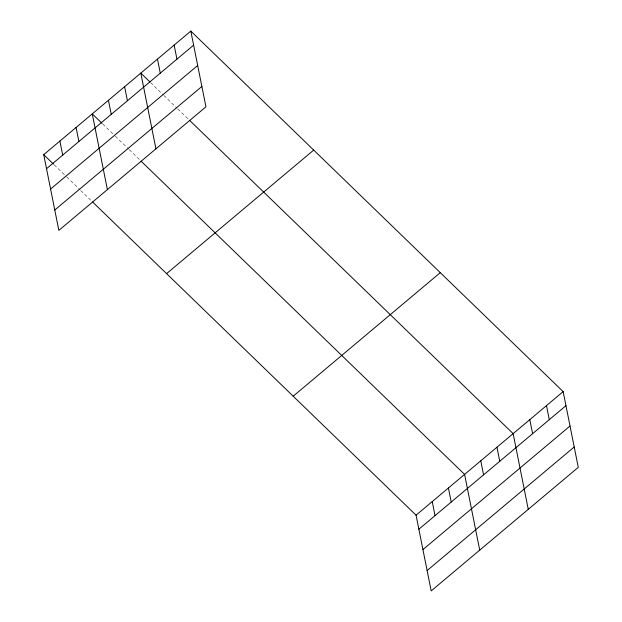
<?xml version="1.0" encoding="UTF-8"?>
<svg xmlns="http://www.w3.org/2000/svg" width="622" height="622" viewBox="0 0 622 622"><rect width="100%" height="100%" fill="white"/><g stroke="black" fill="none" stroke-linecap="round" stroke-linejoin="round"><path stroke-width="0.47" stroke-dasharray="3.11 2.33" d="M150.578 82.57L163.143 94.738M163.843 95.415L177.107 108.259M177.806 108.936L188.971 119.751M102.731 124.027L114.603 135.518M115.295 136.195L128.56 149.039M129.259 149.708L139.732 159.854M54.192 164.799L66.056 176.29M66.756 176.967L80.02 189.811M80.72 190.487L91.885 201.303"/><path stroke-width="0.93" d="M190.814 31.1L205.944 106.821L58.849 230.381L43.719 154.66L190.814 31.1L563.151 391.619L578.281 467.34L431.186 590.9L416.056 515.179L92.585 201.979M46.526 168.702L193.621 45.142M50.592 189.049L197.687 65.497M54.783 210.026L201.878 86.466M166.587 273.633L313.69 150.073M293.18 396.206L440.283 272.654M416.056 515.179L563.151 391.619M418.863 529.221L565.958 405.661M422.929 549.576L570.024 426.016M427.12 570.545L574.215 446.985M149.879 81.894L140.805 73.108L155.935 148.829M189.671 120.427L513.142 433.635L528.272 509.348M102.031 123.35L92.258 113.888L107.388 189.601M141.132 161.207L464.595 474.407L479.725 550.128M43.719 154.66L53.492 164.122M546.481 405.63L549.288 419.663M529.812 419.632L532.619 433.666M496.955 447.226L499.761 461.267M480.775 460.816L483.582 474.858M448.415 487.998L451.222 502.04M432.236 501.589L435.042 515.63M174.144 45.103L176.951 59.144M157.475 59.106L160.282 73.147M124.625 86.699L127.424 100.741M108.438 100.29L111.245 114.331M76.078 127.479L78.885 141.513M59.899 141.07L62.705 155.103"/></g></svg>
